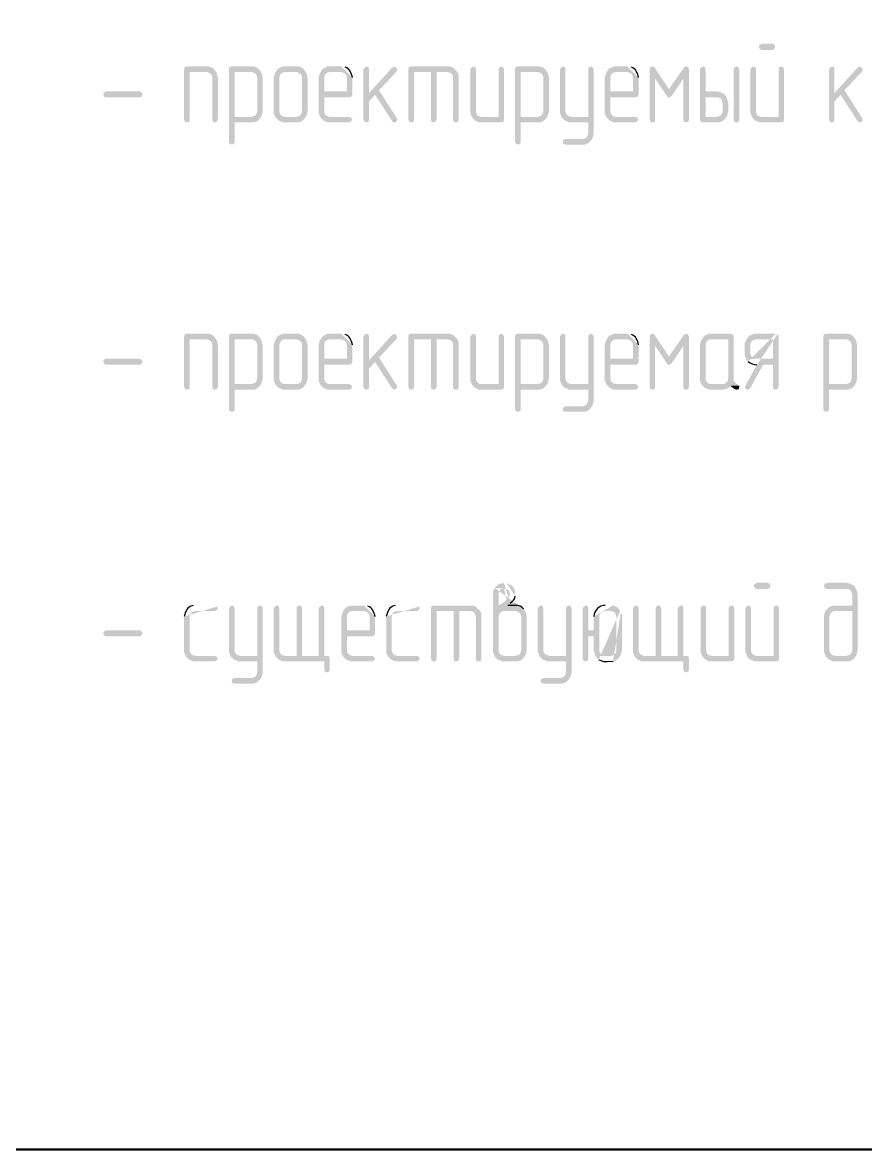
# Model space of a CAD drawing. Header units: millimetres. Extents: x -211 to 10565, y -2293 to 2244.
# Drawn here: x 5109.19 to 5141.41, y 10.02 to 53.11 of the extents above; entities that cross this region are included whole.
import ezdxf

# ---------------------------------------------------------------- set-up
doc = ezdxf.new("R2010")
doc.units = ezdxf.units.MM
doc.layers.add('PDF _Геометрия', color=7, linetype='Continuous')
doc.layers.add('PDF _Сплошная заливка', color=7, linetype='Continuous')

msp = doc.modelspace()

# ---------------------------------------------------------------- hatches: boundary and pattern name
at = {"layer": 'PDF _Сплошная заливка', "transparency": 33554559}
for points in [[(5137.858, 52.3), (5137.434, 52.3), (5137.434, 52.279), (5137.371, 52.258), (5137.329, 52.173), (5137.371, 52.11), (5137.434, 52.067), (5137.879, 52.067), (5137.942, 52.11), (5137.963, 52.173), (5137.942, 52.258)], [(5116.232, 51.433), (5115.449, 51.433), (5115.385, 51.411), (5115.364, 51.327), (5115.364, 49.401), (5115.406, 49.317), (5115.47, 49.295), (5115.555, 49.317), (5115.576, 49.401), (5115.576, 51.221), (5116.232, 51.221), (5116.57, 51.242), (5116.528, 51.306), (5116.464, 51.369), (5116.38, 51.411), (5116.316, 51.433)], [(5117.946, 51.433), (5117.163, 51.433), (5117.099, 51.411), (5117.078, 51.327), (5117.078, 48.534), (5117.12, 48.47), (5117.184, 48.449), (5117.268, 48.47), (5117.29, 48.555), (5117.29, 49.295), (5118.03, 49.295), (5118.094, 49.317), (5118.178, 49.359), (5118.242, 49.422), (5118.284, 49.486), (5117.29, 49.507), (5117.29, 51.221), (5117.946, 51.221), (5118.284, 51.242), (5118.242, 51.306), (5118.178, 51.369), (5118.094, 51.411), (5118.03, 51.433)], [(5119.66, 51.433), (5119.131, 51.433), (5119.046, 51.39), (5118.982, 51.369), (5118.919, 51.306), (5118.877, 51.242), (5119.66, 51.221), (5119.723, 51.2), (5119.808, 51.157), (5119.85, 51.094), (5119.871, 51.009), (5119.871, 49.719), (5119.85, 49.634), (5119.808, 49.57), (5119.744, 49.528), (5119.66, 49.507), (5119.215, 49.507), (5118.856, 49.486), (5118.982, 49.359), (5119.046, 49.338), (5119.131, 49.295), (5119.723, 49.295), (5119.808, 49.317), (5119.892, 49.359), (5119.956, 49.422), (5120.041, 49.549), (5120.083, 49.719), (5120.083, 51.009), (5120.062, 51.094), (5120.041, 51.179), (5119.956, 51.306), (5119.892, 51.369), (5119.808, 51.411), (5119.744, 51.433)], [(5122.326, 51.433), (5122.262, 51.39), (5122.22, 51.327), (5122.22, 49.401), (5122.262, 49.317), (5122.326, 49.295), (5122.41, 49.317), (5122.432, 49.401), (5122.432, 50.099), (5122.664, 50.353), (5122.432, 50.417), (5122.432, 51.327), (5122.41, 51.411)], [(5123.405, 51.433), (5123.32, 51.39), (5122.432, 50.417), (5122.664, 50.353), (5123.32, 49.338), (5123.342, 49.317), (5123.405, 49.295), (5123.469, 49.317), (5123.511, 49.401), (5123.49, 49.465), (5122.813, 50.523), (5123.49, 51.242), (5123.511, 51.327), (5123.469, 51.39)], [(5125.436, 51.433), (5124.019, 51.433), (5123.955, 51.411), (5123.934, 51.327), (5123.934, 49.401), (5123.976, 49.317), (5124.04, 49.295), (5124.124, 49.317), (5124.146, 49.401), (5124.146, 51.221), (5125.436, 51.221), (5125.796, 51.242), (5125.669, 51.369), (5125.606, 51.411), (5125.521, 51.433)], [(5126.41, 51.433), (5126.346, 51.39), (5126.304, 51.327), (5126.304, 49.634), (5126.346, 49.549), (5126.367, 49.486), (5126.727, 49.507), (5126.643, 49.528), (5126.579, 49.57), (5126.537, 49.634), (5126.516, 49.719), (5126.516, 51.327), (5126.494, 51.411)], [(5127.489, 51.433), (5127.404, 51.39), (5127.383, 51.327), (5127.383, 49.507), (5126.727, 49.507), (5126.367, 49.486), (5126.494, 49.359), (5126.558, 49.338), (5126.643, 49.295), (5127.51, 49.295), (5127.574, 49.338), (5127.595, 49.401), (5127.595, 51.327), (5127.552, 51.411)], [(5128.886, 51.433), (5128.103, 51.433), (5128.039, 51.411), (5128.018, 51.327), (5128.018, 48.534), (5128.06, 48.47), (5128.124, 48.449), (5128.208, 48.47), (5128.23, 48.555), (5128.23, 49.295), (5128.97, 49.295), (5129.034, 49.317), (5129.118, 49.359), (5129.182, 49.422), (5129.224, 49.486), (5128.23, 49.507), (5128.23, 51.221), (5128.886, 51.221), (5129.224, 51.242), (5129.182, 51.306), (5129.118, 51.369), (5129.034, 51.411), (5128.97, 51.433)], [(5129.838, 51.433), (5129.774, 51.39), (5129.732, 51.327), (5129.732, 49.634), (5129.774, 49.57), (5129.795, 49.486), (5130.155, 49.507), (5130.092, 49.528), (5130.007, 49.57), (5129.965, 49.634), (5129.944, 49.719), (5129.944, 51.327), (5129.922, 51.411)], [(5130.917, 51.433), (5130.832, 51.39), (5130.811, 51.327), (5130.811, 49.507), (5130.155, 49.507), (5129.795, 49.486), (5129.922, 49.359), (5130.007, 49.338), (5130.071, 49.295), (5130.811, 49.295), (5130.811, 48.872), (5130.79, 48.788), (5130.748, 48.724), (5130.684, 48.682), (5130.6, 48.661), (5129.944, 48.661), (5129.859, 48.618), (5129.838, 48.555), (5129.859, 48.47), (5129.944, 48.449), (5130.684, 48.449), (5130.748, 48.47), (5130.832, 48.512), (5130.896, 48.576), (5130.98, 48.703), (5131.023, 48.872), (5131.023, 51.327), (5130.98, 51.411)], [(5133.266, 51.433), (5133.202, 51.411), (5133.16, 51.327), (5133.372, 50.967), (5133.816, 50.311), (5133.901, 50.565), (5133.35, 51.39), (5133.308, 51.433)], [(5133.16, 51.327), (5133.16, 49.401), (5133.202, 49.317), (5133.266, 49.295), (5133.35, 49.317), (5133.372, 49.401), (5133.372, 50.967)], [(5134.557, 51.433), (5134.535, 51.433), (5134.472, 51.39), (5133.901, 50.565), (5133.816, 50.311), (5133.837, 50.269), (5133.901, 50.248), (5133.943, 50.248), (5134.006, 50.311), (5134.451, 50.967), (5134.662, 51.327), (5134.62, 51.411)], [(5134.662, 51.327), (5134.451, 50.967), (5134.451, 49.401), (5134.472, 49.317), (5134.557, 49.295), (5134.62, 49.317), (5134.641, 49.317), (5134.662, 49.401)], [(5135.191, 51.433), (5135.128, 51.39), (5135.086, 51.327), (5135.086, 49.38), (5135.128, 49.317), (5135.191, 49.295), (5135.805, 49.295), (5135.89, 49.317), (5135.974, 49.359), (5136.038, 49.422), (5136.08, 49.486), (5135.297, 49.507), (5135.297, 50.248), (5135.72, 50.248), (5136.08, 50.29), (5136.038, 50.353), (5135.974, 50.396), (5135.89, 50.438), (5135.826, 50.459), (5135.72, 50.48), (5135.297, 50.48), (5135.297, 51.327), (5135.276, 51.411)], [(5136.482, 51.433), (5136.398, 51.39), (5136.376, 51.327), (5136.376, 49.401), (5136.398, 49.317), (5136.482, 49.295), (5136.546, 49.317), (5136.567, 49.317), (5136.588, 49.401), (5136.588, 51.327), (5136.546, 51.411)], [(5137.117, 51.433), (5137.053, 51.39), (5137.011, 51.327), (5137.011, 49.634), (5137.053, 49.57), (5137.075, 49.486), (5137.434, 49.507), (5137.35, 49.528), (5137.286, 49.57), (5137.244, 49.634), (5137.223, 49.719), (5137.223, 51.327), (5137.202, 51.411)], [(5138.196, 51.433), (5138.112, 51.39), (5138.09, 51.327), (5138.09, 49.507), (5137.434, 49.507), (5137.075, 49.486), (5137.138, 49.422), (5137.202, 49.359), (5137.286, 49.338), (5137.35, 49.295), (5138.217, 49.295), (5138.281, 49.338), (5138.302, 49.401), (5138.302, 51.327), (5138.26, 51.411)], [(5140.122, 51.433), (5140.058, 51.39), (5140.016, 51.327), (5140.016, 49.401), (5140.058, 49.317), (5140.122, 49.295), (5140.206, 49.317), (5140.228, 49.401), (5140.228, 50.099), (5140.46, 50.353), (5140.228, 50.417), (5140.228, 51.327), (5140.206, 51.411)], [(5141.201, 51.433), (5141.116, 51.39), (5140.228, 50.417), (5140.46, 50.353), (5141.116, 49.338), (5141.137, 49.317), (5141.201, 49.295), (5141.264, 49.317), (5141.307, 49.401), (5141.286, 49.465), (5140.608, 50.523), (5141.286, 51.242), (5141.307, 51.327), (5141.264, 51.39)], [(5116.57, 51.242), (5116.232, 51.221), (5116.295, 51.2), (5116.38, 51.157), (5116.422, 51.094), (5116.443, 51.009), (5116.443, 49.401), (5116.464, 49.317), (5116.549, 49.295), (5116.613, 49.317), (5116.655, 49.401), (5116.655, 51.009), (5116.613, 51.179)], [(5118.284, 51.242), (5117.946, 51.221), (5118.009, 51.2), (5118.094, 51.157), (5118.136, 51.094), (5118.157, 51.009), (5118.157, 49.719), (5118.136, 49.634), (5118.094, 49.57), (5118.009, 49.528), (5117.946, 49.507), (5117.29, 49.507), (5118.284, 49.486), (5118.327, 49.549), (5118.369, 49.719), (5118.369, 51.009), (5118.327, 51.179)], [(5118.877, 51.242), (5118.834, 51.157), (5118.813, 51.094), (5118.792, 51.009), (5118.792, 49.634), (5118.834, 49.549), (5118.856, 49.486), (5119.215, 49.507), (5119.131, 49.528), (5119.067, 49.57), (5119.025, 49.634), (5119.004, 49.719), (5119.004, 51.009), (5119.025, 51.094), (5119.067, 51.157), (5119.131, 51.2), (5119.215, 51.221), (5119.66, 51.221)], [(5120.591, 51.242), (5120.548, 51.157), (5120.527, 51.094), (5120.506, 51.009), (5120.506, 49.634), (5120.548, 49.549), (5120.57, 49.486), (5120.633, 49.422), (5120.696, 49.359), (5120.76, 49.338), (5120.845, 49.295), (5121.691, 49.295), (5121.755, 49.338), (5121.797, 49.401), (5121.755, 49.465), (5121.691, 49.507), (5120.929, 49.507), (5120.845, 49.528), (5120.781, 49.57), (5120.739, 49.634), (5120.718, 49.719), (5120.718, 50.248), (5121.691, 50.248), (5121.712, 50.269), (5121.776, 50.29), (5121.797, 50.375), (5120.718, 50.48), (5120.718, 51.009), (5120.739, 51.094), (5120.781, 51.157), (5120.845, 51.2), (5120.929, 51.221), (5121.374, 51.221)], [(5125.013, 51.221), (5124.802, 51.221), (5124.802, 49.401), (5124.823, 49.317), (5124.907, 49.295), (5124.971, 49.317), (5125.013, 49.401)], [(5125.796, 51.242), (5125.436, 51.221), (5125.521, 51.2), (5125.585, 51.157), (5125.627, 51.094), (5125.648, 51.009), (5125.648, 49.401), (5125.669, 49.317), (5125.754, 49.295), (5125.838, 49.317), (5125.86, 49.401), (5125.86, 51.094), (5125.838, 51.179)], [(5129.224, 51.242), (5128.886, 51.221), (5128.949, 51.2), (5129.034, 51.157), (5129.076, 51.094), (5129.097, 51.009), (5129.097, 49.719), (5129.076, 49.634), (5129.034, 49.57), (5128.949, 49.528), (5128.886, 49.507), (5128.23, 49.507), (5129.224, 49.486), (5129.266, 49.549), (5129.309, 49.719), (5129.309, 51.009), (5129.266, 51.179)], [(5131.531, 51.242), (5131.488, 51.157), (5131.467, 51.094), (5131.446, 51.009), (5131.446, 49.634), (5131.488, 49.549), (5131.509, 49.486), (5131.636, 49.359), (5131.7, 49.338), (5131.785, 49.295), (5132.631, 49.295), (5132.694, 49.338), (5132.737, 49.401), (5132.694, 49.465), (5132.631, 49.507), (5131.869, 49.507), (5131.785, 49.528), (5131.721, 49.57), (5131.679, 49.634), (5131.658, 49.719), (5131.658, 50.248), (5132.631, 50.248), (5132.652, 50.269), (5132.716, 50.29), (5132.737, 50.375), (5131.658, 50.48), (5131.658, 51.009), (5131.679, 51.094), (5131.721, 51.157), (5131.785, 51.2), (5131.869, 51.221), (5132.314, 51.221)], [(5113.671, 50.248), (5112.38, 50.248), (5112.296, 50.29), (5112.275, 50.375), (5112.296, 50.438), (5112.38, 50.48), (5113.671, 50.48), (5113.735, 50.438), (5113.777, 50.375), (5113.735, 50.29)], [(5136.08, 50.29), (5135.72, 50.248), (5135.805, 50.248), (5135.89, 50.205), (5135.932, 50.121), (5135.953, 50.036), (5135.953, 49.719), (5135.932, 49.634), (5135.89, 49.57), (5135.805, 49.528), (5135.72, 49.507), (5135.297, 49.507), (5136.08, 49.486), (5136.122, 49.549), (5136.165, 49.719), (5136.165, 50.036), (5136.122, 50.205)], [(5116.232, 41.212), (5115.449, 41.212), (5115.385, 41.191), (5115.364, 41.106), (5115.364, 39.181), (5115.406, 39.096), (5115.47, 39.075), (5115.555, 39.096), (5115.576, 39.181), (5115.576, 41), (5116.232, 41), (5116.57, 41.022), (5116.528, 41.085), (5116.464, 41.149), (5116.38, 41.191), (5116.316, 41.212)], [(5116.57, 41.022), (5116.232, 41), (5116.295, 40.979), (5116.38, 40.937), (5116.422, 40.874), (5116.443, 40.789), (5116.443, 39.181), (5116.464, 39.096), (5116.549, 39.075), (5116.613, 39.096), (5116.655, 39.181), (5116.655, 40.789), (5116.613, 40.958)], [(5117.946, 41.212), (5117.163, 41.212), (5117.099, 41.191), (5117.078, 41.106), (5117.078, 38.313), (5117.12, 38.25), (5117.184, 38.228), (5117.268, 38.25), (5117.29, 38.334), (5117.29, 39.075), (5118.03, 39.075), (5118.094, 39.096), (5118.178, 39.138), (5118.242, 39.202), (5118.284, 39.265), (5117.29, 39.286), (5117.29, 41), (5117.946, 41), (5118.284, 41.022), (5118.242, 41.085), (5118.178, 41.149), (5118.094, 41.191), (5118.03, 41.212)], [(5118.284, 41.022), (5117.946, 41), (5118.009, 40.979), (5118.094, 40.937), (5118.136, 40.874), (5118.157, 40.789), (5118.157, 39.498), (5118.136, 39.413), (5118.094, 39.35), (5118.009, 39.308), (5117.946, 39.286), (5117.29, 39.286), (5118.284, 39.265), (5118.327, 39.329), (5118.369, 39.498), (5118.369, 40.789), (5118.327, 40.958)], [(5118.877, 41.022), (5118.834, 40.937), (5118.813, 40.874), (5118.792, 40.789), (5118.792, 39.413), (5118.834, 39.329), (5118.856, 39.265), (5119.215, 39.286), (5119.131, 39.308), (5119.067, 39.35), (5119.025, 39.413), (5119.004, 39.498), (5119.004, 40.789), (5119.025, 40.874), (5119.067, 40.937), (5119.131, 40.979), (5119.215, 41), (5119.66, 41)], [(5119.66, 41.212), (5119.131, 41.212), (5119.046, 41.17), (5118.982, 41.149), (5118.919, 41.085), (5118.877, 41.022), (5119.66, 41), (5119.723, 40.979), (5119.808, 40.937), (5119.85, 40.874), (5119.871, 40.789), (5119.871, 39.498), (5119.85, 39.413), (5119.808, 39.35), (5119.744, 39.308), (5119.66, 39.286), (5119.215, 39.286), (5118.856, 39.265), (5118.982, 39.138), (5119.046, 39.117), (5119.131, 39.075), (5119.723, 39.075), (5119.808, 39.096), (5119.892, 39.138), (5119.956, 39.202), (5120.041, 39.329), (5120.062, 39.413), (5120.083, 39.498), (5120.083, 40.789), (5120.041, 40.958), (5119.956, 41.085), (5119.892, 41.149), (5119.808, 41.191), (5119.744, 41.212)], [(5120.591, 41.022), (5120.548, 40.937), (5120.527, 40.874), (5120.506, 40.789), (5120.506, 39.413), (5120.548, 39.329), (5120.57, 39.265), (5120.633, 39.202), (5120.696, 39.138), (5120.76, 39.117), (5120.845, 39.075), (5121.691, 39.075), (5121.755, 39.117), (5121.797, 39.181), (5121.755, 39.244), (5121.691, 39.286), (5120.929, 39.286), (5120.845, 39.308), (5120.781, 39.35), (5120.739, 39.413), (5120.718, 39.498), (5120.718, 40.027), (5121.691, 40.027), (5121.712, 40.048), (5121.776, 40.069), (5121.797, 40.154), (5120.718, 40.26), (5120.718, 40.789), (5120.739, 40.874), (5120.781, 40.937), (5120.845, 40.979), (5120.929, 41), (5121.374, 41)], [(5122.326, 41.212), (5122.262, 41.17), (5122.22, 41.106), (5122.22, 39.181), (5122.262, 39.096), (5122.326, 39.075), (5122.41, 39.096), (5122.432, 39.181), (5122.432, 39.879), (5122.664, 40.133), (5122.432, 40.196), (5122.432, 41.106), (5122.41, 41.191)], [(5123.405, 41.212), (5123.32, 41.17), (5122.432, 40.196), (5122.664, 40.133), (5123.32, 39.117), (5123.342, 39.096), (5123.405, 39.075), (5123.469, 39.096), (5123.511, 39.181), (5123.49, 39.244), (5122.813, 40.302), (5123.49, 41.022), (5123.511, 41.106), (5123.469, 41.17)], [(5125.436, 41.212), (5124.019, 41.212), (5123.955, 41.191), (5123.934, 41.106), (5123.934, 39.181), (5123.976, 39.096), (5124.04, 39.075), (5124.124, 39.096), (5124.146, 39.181), (5124.146, 41), (5125.436, 41), (5125.796, 41.022), (5125.669, 41.149), (5125.606, 41.191), (5125.521, 41.212)], [(5125.013, 41), (5124.802, 41), (5124.802, 39.181), (5124.823, 39.096), (5124.907, 39.075), (5124.971, 39.096), (5125.013, 39.181)], [(5125.796, 41.022), (5125.436, 41), (5125.521, 40.979), (5125.585, 40.937), (5125.627, 40.874), (5125.648, 40.789), (5125.648, 39.181), (5125.669, 39.096), (5125.754, 39.075), (5125.838, 39.096), (5125.86, 39.181), (5125.86, 40.874), (5125.838, 40.958)], [(5126.41, 41.212), (5126.346, 41.17), (5126.304, 41.106), (5126.304, 39.413), (5126.346, 39.329), (5126.367, 39.265), (5126.727, 39.286), (5126.643, 39.308), (5126.579, 39.35), (5126.537, 39.413), (5126.516, 39.498), (5126.516, 41.106), (5126.494, 41.191)], [(5127.489, 41.212), (5127.404, 41.17), (5127.383, 41.106), (5127.383, 39.286), (5126.727, 39.286), (5126.367, 39.265), (5126.494, 39.138), (5126.558, 39.117), (5126.643, 39.075), (5127.51, 39.075), (5127.574, 39.117), (5127.595, 39.181), (5127.595, 41.106), (5127.552, 41.191)], [(5128.886, 41.212), (5128.103, 41.212), (5128.039, 41.191), (5128.018, 41.106), (5128.018, 38.313), (5128.06, 38.25), (5128.124, 38.228), (5128.208, 38.25), (5128.23, 38.334), (5128.23, 39.075), (5128.97, 39.075), (5129.034, 39.096), (5129.118, 39.138), (5129.182, 39.202), (5129.224, 39.265), (5128.23, 39.286), (5128.23, 41), (5128.886, 41), (5129.224, 41.022), (5129.182, 41.085), (5129.118, 41.149), (5129.034, 41.191), (5128.97, 41.212)], [(5129.224, 41.022), (5128.886, 41), (5128.949, 40.979), (5129.034, 40.937), (5129.076, 40.874), (5129.097, 40.789), (5129.097, 39.498), (5129.076, 39.413), (5129.034, 39.35), (5128.949, 39.308), (5128.886, 39.286), (5128.23, 39.286), (5129.224, 39.265), (5129.266, 39.329), (5129.309, 39.498), (5129.309, 40.789), (5129.266, 40.958)], [(5129.838, 41.212), (5129.774, 41.17), (5129.732, 41.106), (5129.732, 39.413), (5129.774, 39.35), (5129.795, 39.265), (5130.155, 39.286), (5130.092, 39.308), (5130.007, 39.35), (5129.965, 39.413), (5129.944, 39.498), (5129.944, 41.106), (5129.922, 41.191)], [(5130.917, 41.212), (5130.832, 41.17), (5130.811, 41.106), (5130.811, 39.286), (5130.155, 39.286), (5129.795, 39.265), (5129.922, 39.138), (5130.007, 39.117), (5130.071, 39.075), (5130.811, 39.075), (5130.811, 38.652), (5130.79, 38.567), (5130.748, 38.504), (5130.684, 38.461), (5130.6, 38.44), (5129.944, 38.44), (5129.859, 38.398), (5129.838, 38.334), (5129.859, 38.25), (5129.944, 38.228), (5130.684, 38.228), (5130.748, 38.25), (5130.832, 38.292), (5130.896, 38.355), (5130.98, 38.482), (5131.023, 38.652), (5131.023, 41.106), (5130.98, 41.191)], [(5131.531, 41.022), (5131.488, 40.937), (5131.467, 40.874), (5131.446, 40.789), (5131.446, 39.413), (5131.488, 39.329), (5131.509, 39.265), (5131.636, 39.138), (5131.7, 39.117), (5131.785, 39.075), (5132.631, 39.075), (5132.694, 39.117), (5132.737, 39.181), (5132.694, 39.244), (5132.631, 39.286), (5131.869, 39.286), (5131.785, 39.308), (5131.721, 39.35), (5131.679, 39.413), (5131.658, 39.498), (5131.658, 40.027), (5132.631, 40.027), (5132.652, 40.048), (5132.716, 40.069), (5132.737, 40.154), (5131.658, 40.26), (5131.658, 40.789), (5131.679, 40.874), (5131.721, 40.937), (5131.785, 40.979), (5131.869, 41), (5132.314, 41)], [(5133.266, 41.212), (5133.202, 41.191), (5133.16, 41.106), (5133.372, 40.747), (5133.816, 40.091), (5133.901, 40.345), (5133.35, 41.17), (5133.308, 41.212)], [(5133.16, 41.106), (5133.16, 39.181), (5133.202, 39.096), (5133.266, 39.075), (5133.35, 39.096), (5133.372, 39.181), (5133.372, 40.747)], [(5134.557, 41.212), (5134.535, 41.212), (5134.472, 41.17), (5133.901, 40.345), (5133.816, 40.091), (5133.837, 40.048), (5133.901, 40.027), (5133.943, 40.027), (5134.006, 40.091), (5134.451, 40.747), (5134.662, 41.106), (5134.62, 41.191)], [(5134.662, 41.106), (5134.451, 40.747), (5134.451, 39.181), (5134.472, 39.096), (5134.557, 39.075), (5134.62, 39.096), (5134.641, 39.096), (5134.662, 39.181)], [(5135.17, 41.022), (5135.128, 40.937), (5135.107, 40.874), (5135.086, 40.789), (5135.086, 39.413), (5135.128, 39.329), (5135.149, 39.265), (5135.276, 39.138), (5135.34, 39.117), (5135.424, 39.075), (5135.974, 39.075), (5136.059, 39.096), (5136.122, 39.117), (5136.207, 39.16), (5136.271, 39.223), (5136.588, 39.223), (5136.524, 39.286), (5135.509, 39.286), (5135.424, 39.308), (5135.361, 39.35), (5135.318, 39.413), (5135.297, 39.498), (5135.297, 40.789), (5135.318, 40.874), (5135.361, 40.937), (5135.424, 40.979), (5135.509, 41), (5136.165, 41)], [(5136.271, 41.212), (5135.424, 41.212), (5135.34, 41.17), (5135.276, 41.149), (5135.213, 41.085), (5135.17, 41.022), (5136.165, 41), (5136.165, 39.498), (5136.144, 39.413), (5136.101, 39.35), (5136.038, 39.308), (5135.953, 39.286), (5135.509, 39.286), (5136.524, 39.286), (5136.461, 39.308), (5136.419, 39.371), (5136.376, 39.413), (5136.376, 41.127), (5136.334, 41.191)], [(5136.884, 41.022), (5136.842, 40.937), (5136.8, 40.874), (5136.8, 40.387), (5136.821, 40.302), (5136.863, 40.218), (5137.223, 40.26), (5137.138, 40.26), (5137.075, 40.323), (5137.032, 40.387), (5137.011, 40.471), (5137.011, 40.789), (5137.032, 40.874), (5137.075, 40.937), (5137.138, 40.979), (5137.223, 41), (5137.879, 41)], [(5140.672, 41.212), (5139.889, 41.212), (5139.826, 41.191), (5139.804, 41.106), (5139.804, 38.313), (5139.847, 38.25), (5139.91, 38.228), (5139.995, 38.25), (5140.016, 38.334), (5140.016, 39.075), (5140.757, 39.075), (5140.82, 39.096), (5140.905, 39.138), (5140.968, 39.202), (5141.01, 39.265), (5140.016, 39.286), (5140.016, 41), (5140.672, 41), (5141.01, 41.022), (5140.968, 41.085), (5140.905, 41.149), (5140.82, 41.191), (5140.757, 41.212)], [(5141.01, 41.022), (5140.672, 41), (5140.735, 40.979), (5140.82, 40.937), (5140.862, 40.874), (5140.884, 40.789), (5140.884, 39.498), (5140.862, 39.413), (5140.82, 39.35), (5140.735, 39.308), (5140.672, 39.286), (5140.016, 39.286), (5141.01, 39.265), (5141.053, 39.329), (5141.095, 39.498), (5141.095, 40.789), (5141.053, 40.958)], [(5113.671, 40.027), (5112.38, 40.027), (5112.296, 40.069), (5112.275, 40.154), (5112.296, 40.218), (5112.38, 40.26), (5113.671, 40.26), (5113.735, 40.218), (5113.777, 40.154), (5113.735, 40.069)], [(5137.265, 40.027), (5136.821, 39.223), (5136.8, 39.181), (5136.842, 39.096), (5136.905, 39.075), (5136.969, 39.096), (5137.011, 39.138), (5137.498, 40.027), (5137.879, 40.027)], [(5136.588, 39.223), (5136.271, 39.223), (5136.292, 39.181), (5136.355, 39.138), (5136.376, 39.117), (5136.461, 39.075), (5136.482, 39.075), (5136.567, 39.096), (5136.588, 39.181)], [(5137.667, 31.69), (5137.244, 31.69), (5137.244, 31.669), (5137.18, 31.648), (5137.138, 31.563), (5137.18, 31.499), (5137.244, 31.457), (5137.688, 31.457), (5137.752, 31.499), (5137.773, 31.563), (5137.752, 31.648)], [(5140.672, 31.69), (5139.931, 31.69), (5139.931, 31.669), (5139.847, 31.648), (5139.826, 31.563), (5139.847, 31.499), (5139.931, 31.457), (5140.757, 31.457), (5140.841, 31.394), (5140.884, 31.33), (5140.905, 31.246), (5140.905, 30.822), (5140.164, 30.822), (5140.101, 30.801), (5140.016, 30.759), (5139.889, 30.632), (5140.905, 30.611), (5140.905, 29.108), (5140.884, 29.024), (5140.841, 28.96), (5140.757, 28.918), (5140.672, 28.897), (5140.249, 28.897), (5139.889, 28.876), (5140.016, 28.749), (5140.101, 28.727), (5140.164, 28.685), (5140.778, 28.685), (5140.841, 28.706), (5140.926, 28.749), (5140.989, 28.812), (5141.074, 28.939), (5141.116, 29.108), (5141.116, 31.246), (5141.074, 31.415), (5141.032, 31.478), (5140.989, 31.563), (5140.926, 31.605), (5140.841, 31.648), (5140.778, 31.669)], [(5117.184, 30.822), (5117.12, 30.78), (5117.078, 30.717), (5117.078, 29.024), (5117.12, 28.96), (5117.142, 28.876), (5117.501, 28.897), (5117.438, 28.918), (5117.353, 28.96), (5117.311, 29.024), (5117.29, 29.108), (5117.29, 30.717), (5117.268, 30.801)], [(5118.263, 30.822), (5118.178, 30.78), (5118.157, 30.717), (5118.157, 28.897), (5117.501, 28.897), (5117.142, 28.876), (5117.268, 28.749), (5117.353, 28.727), (5117.417, 28.685), (5118.157, 28.685), (5118.157, 28.262), (5118.136, 28.177), (5118.094, 28.114), (5118.03, 28.071), (5117.946, 28.05), (5117.29, 28.05), (5117.205, 28.008), (5117.184, 27.945), (5117.205, 27.86), (5117.29, 27.839), (5118.03, 27.839), (5118.094, 27.86), (5118.178, 27.902), (5118.242, 27.966), (5118.327, 28.093), (5118.369, 28.262), (5118.369, 30.717), (5118.327, 30.801)], [(5118.898, 30.822), (5118.834, 30.78), (5118.792, 30.717), (5118.792, 29.024), (5118.834, 28.939), (5118.856, 28.876), (5118.982, 28.749), (5119.046, 28.727), (5119.131, 28.685), (5120.718, 28.685), (5120.718, 28.368), (5120.76, 28.283), (5120.823, 28.262), (5120.908, 28.304), (5120.929, 28.368), (5120.929, 28.812), (5120.908, 28.876), (5120.823, 28.897), (5119.215, 28.897), (5119.131, 28.918), (5119.067, 28.96), (5119.025, 29.024), (5119.004, 29.108), (5119.004, 30.717), (5118.982, 30.801)], [(5119.765, 30.822), (5119.681, 30.78), (5119.66, 30.717), (5119.66, 28.897), (5119.215, 28.897), (5119.871, 28.897), (5119.871, 30.717), (5119.829, 30.801)], [(5120.612, 30.822), (5120.548, 30.78), (5120.506, 30.717), (5120.506, 28.897), (5119.871, 28.897), (5120.718, 28.897), (5120.718, 30.717), (5120.696, 30.801)], [(5121.458, 30.632), (5121.416, 30.547), (5121.395, 30.484), (5121.374, 30.399), (5121.374, 29.024), (5121.416, 28.939), (5121.437, 28.876), (5121.564, 28.749), (5121.628, 28.727), (5121.712, 28.685), (5122.559, 28.685), (5122.622, 28.727), (5122.664, 28.791), (5122.622, 28.854), (5122.559, 28.897), (5121.797, 28.897), (5121.712, 28.918), (5121.649, 28.96), (5121.606, 29.024), (5121.585, 29.108), (5121.585, 29.637), (5122.559, 29.637), (5122.58, 29.659), (5122.643, 29.68), (5122.664, 29.764), (5121.585, 29.87), (5121.585, 30.399), (5121.606, 30.484), (5121.649, 30.547), (5121.712, 30.59), (5121.797, 30.611), (5122.241, 30.611)], [(5126.304, 30.822), (5124.886, 30.822), (5124.823, 30.801), (5124.802, 30.717), (5124.802, 28.791), (5124.844, 28.706), (5124.907, 28.685), (5124.992, 28.706), (5125.013, 28.791), (5125.013, 30.611), (5126.304, 30.611), (5126.664, 30.632), (5126.6, 30.695), (5126.537, 30.759), (5126.473, 30.801), (5126.389, 30.822)], [(5125.881, 30.611), (5125.669, 30.611), (5125.669, 28.791), (5125.69, 28.706), (5125.775, 28.685), (5125.838, 28.706), (5125.881, 28.791)], [(5126.664, 30.632), (5126.304, 30.611), (5126.389, 30.59), (5126.452, 30.547), (5126.494, 30.484), (5126.516, 30.399), (5126.516, 28.791), (5126.537, 28.706), (5126.621, 28.685), (5126.706, 28.706), (5126.727, 28.791), (5126.727, 30.484), (5126.706, 30.568)], [(5128.378, 30.632), (5128.018, 30.611), (5128.103, 30.59), (5128.187, 30.547), (5128.23, 30.484), (5128.251, 30.399), (5128.251, 29.108), (5128.23, 29.024), (5128.187, 28.96), (5128.103, 28.918), (5128.018, 28.897), (5127.595, 28.897), (5127.235, 28.876), (5127.362, 28.749), (5127.447, 28.727), (5127.51, 28.685), (5128.124, 28.685), (5128.187, 28.706), (5128.272, 28.749), (5128.335, 28.812), (5128.42, 28.939), (5128.462, 29.108), (5128.462, 30.399), (5128.42, 30.568)], [(5128.991, 30.822), (5128.928, 30.78), (5128.886, 30.717), (5128.886, 29.024), (5128.928, 28.96), (5128.949, 28.876), (5129.309, 28.897), (5129.245, 28.918), (5129.161, 28.96), (5129.118, 29.024), (5129.097, 29.108), (5129.097, 30.717), (5129.076, 30.801)], [(5130.071, 30.822), (5129.986, 30.78), (5129.965, 30.717), (5129.965, 28.897), (5129.309, 28.897), (5128.949, 28.876), (5129.076, 28.749), (5129.161, 28.727), (5129.224, 28.685), (5129.965, 28.685), (5129.965, 28.262), (5129.944, 28.177), (5129.901, 28.114), (5129.838, 28.071), (5129.753, 28.05), (5129.097, 28.05), (5129.013, 28.008), (5128.991, 27.945), (5129.013, 27.86), (5129.097, 27.839), (5129.838, 27.839), (5129.901, 27.86), (5129.986, 27.902), (5130.049, 27.966), (5130.134, 28.093), (5130.155, 28.177), (5130.176, 28.262), (5130.176, 30.717), (5130.134, 30.801)], [(5130.705, 30.822), (5130.642, 30.78), (5130.6, 30.717), (5130.6, 28.791), (5130.642, 28.706), (5130.705, 28.685), (5130.79, 28.706), (5130.811, 28.791), (5130.811, 29.637), (5131.023, 29.637), (5130.811, 29.87), (5130.811, 30.717), (5130.79, 30.801)], [(5132.631, 30.822), (5132.567, 30.78), (5132.525, 30.717), (5132.525, 29.024), (5132.567, 28.939), (5132.589, 28.876), (5132.716, 28.749), (5132.779, 28.727), (5132.864, 28.685), (5134.451, 28.685), (5134.451, 28.368), (5134.493, 28.283), (5134.557, 28.262), (5134.641, 28.304), (5134.662, 28.368), (5134.662, 28.812), (5134.641, 28.876), (5134.557, 28.897), (5132.948, 28.897), (5132.864, 28.918), (5132.8, 28.96), (5132.758, 29.024), (5132.737, 29.108), (5132.737, 30.717), (5132.716, 30.801)], [(5133.499, 30.822), (5133.414, 30.78), (5133.393, 30.717), (5133.393, 28.897), (5132.948, 28.897), (5133.604, 28.897), (5133.604, 30.717), (5133.562, 30.801)], [(5134.345, 30.822), (5134.281, 30.78), (5134.239, 30.717), (5134.239, 28.897), (5133.604, 28.897), (5134.451, 28.897), (5134.451, 30.717), (5134.43, 30.801)], [(5135.213, 30.822), (5135.149, 30.78), (5135.107, 30.717), (5135.107, 29.024), (5135.149, 28.939), (5135.17, 28.876), (5135.53, 28.897), (5135.445, 28.918), (5135.382, 28.96), (5135.34, 29.024), (5135.318, 29.108), (5135.318, 30.717), (5135.297, 30.801)], [(5136.292, 30.822), (5136.207, 30.78), (5136.186, 30.717), (5136.186, 28.897), (5135.53, 28.897), (5135.17, 28.876), (5135.297, 28.749), (5135.361, 28.727), (5135.445, 28.685), (5136.313, 28.685), (5136.376, 28.727), (5136.398, 28.791), (5136.398, 30.717), (5136.355, 30.801)], [(5136.927, 30.822), (5136.863, 30.78), (5136.821, 30.717), (5136.821, 29.024), (5136.863, 28.96), (5136.884, 28.876), (5137.244, 28.897), (5137.159, 28.918), (5137.096, 28.96), (5137.053, 29.024), (5137.032, 29.108), (5137.032, 30.717), (5137.011, 30.801)], [(5138.006, 30.822), (5137.921, 30.78), (5137.9, 30.717), (5137.9, 28.897), (5137.244, 28.897), (5136.884, 28.876), (5136.948, 28.812), (5137.011, 28.749), (5137.096, 28.727), (5137.159, 28.685), (5138.027, 28.685), (5138.09, 28.727), (5138.112, 28.791), (5138.112, 30.717), (5138.069, 30.801)], [(5139.889, 30.632), (5139.868, 30.568), (5139.826, 30.484), (5139.826, 29.024), (5139.868, 28.96), (5139.889, 28.876), (5140.249, 28.897), (5140.164, 28.918), (5140.101, 28.96), (5140.058, 29.024), (5140.037, 29.108), (5140.037, 30.399), (5140.058, 30.484), (5140.101, 30.547), (5140.164, 30.59), (5140.249, 30.611), (5140.905, 30.611)], [(5113.671, 29.637), (5112.38, 29.637), (5112.296, 29.68), (5112.275, 29.764), (5112.296, 29.828), (5112.38, 29.87), (5113.671, 29.87), (5113.735, 29.828), (5113.777, 29.764), (5113.735, 29.68)]]:
    msp.add_hatch(color=256, dxfattribs=at).paths.add_polyline_path(points)
h = msp.add_hatch(color=256, dxfattribs=at)
h.paths.add_polyline_path([(5121.374, 51.433), (5120.845, 51.433), (5120.76, 51.39), (5120.696, 51.369), (5120.633, 51.306), (5120.591, 51.242), (5121.374, 51.221), (5121.437, 51.2), (5121.522, 51.157), (5121.564, 51.094), (5121.585, 51.009), (5121.585, 50.48), (5120.718, 50.48), (5121.797, 50.375), (5121.797, 51.009)], flags=0)
h.paths.add_polyline_path([(5121.522, 51.411), (5121.458, 51.433)], flags=0)
h = msp.add_hatch(color=256, dxfattribs=at)
h.paths.add_polyline_path([(5132.314, 51.433), (5131.785, 51.433), (5131.7, 51.39), (5131.636, 51.369), (5131.573, 51.306), (5131.531, 51.242), (5132.314, 51.221), (5132.377, 51.2), (5132.462, 51.157), (5132.504, 51.094), (5132.525, 51.009), (5132.525, 50.48), (5131.658, 50.48), (5132.737, 50.375), (5132.737, 51.009)], flags=0)
h.paths.add_polyline_path([(5132.462, 51.411), (5132.398, 51.433)], flags=0)
h = msp.add_hatch(color=256, dxfattribs=at)
h.paths.add_polyline_path([(5121.374, 41.212), (5120.845, 41.212), (5120.76, 41.17), (5120.696, 41.149), (5120.633, 41.085), (5120.591, 41.022), (5121.374, 41), (5121.437, 40.979), (5121.522, 40.937), (5121.564, 40.874), (5121.585, 40.789), (5121.585, 40.26), (5120.718, 40.26), (5121.797, 40.154), (5121.797, 40.789)], flags=0)
h.paths.add_polyline_path([(5121.522, 41.191), (5121.458, 41.212)], flags=0)
h = msp.add_hatch(color=256, dxfattribs=at)
h.paths.add_polyline_path([(5132.314, 41.212), (5131.785, 41.212), (5131.7, 41.17), (5131.636, 41.149), (5131.573, 41.085), (5131.531, 41.022), (5132.314, 41), (5132.377, 40.979), (5132.462, 40.937), (5132.504, 40.874), (5132.525, 40.789), (5132.525, 40.26), (5131.658, 40.26), (5132.737, 40.154), (5132.737, 40.789)], flags=0)
h.paths.add_polyline_path([(5132.462, 41.191), (5132.398, 41.212)], flags=0)
h = msp.add_hatch(color=256, dxfattribs=at)
h.paths.add_polyline_path([(5137.985, 41.212), (5137.138, 41.212), (5137.053, 41.17), (5136.99, 41.149), (5136.927, 41.085), (5136.884, 41.022), (5137.879, 41), (5137.879, 40.26), (5137.223, 40.26), (5136.863, 40.218), (5136.927, 40.154)], flags=0)
h.paths.add_polyline_path([(5137.265, 40.027), (5137.879, 40.027), (5137.879, 39.181), (5137.9, 39.096), (5137.985, 39.075), (5138.048, 39.096), (5138.09, 39.181), (5138.09, 41.127), (5138.048, 41.191)], flags=0)
h = msp.add_hatch(color=256, dxfattribs=at)
h.paths.add_polyline_path([(5127.235, 31.499), (5127.214, 31.436), (5127.172, 31.351), (5127.172, 29.024), (5127.214, 28.96), (5127.235, 28.876), (5127.595, 28.897), (5127.51, 28.918), (5127.447, 28.96), (5127.404, 29.024), (5127.383, 29.108), (5127.383, 30.399), (5127.404, 30.484), (5127.447, 30.547), (5127.51, 30.59), (5127.595, 30.611), (5128.018, 30.611), (5128.378, 30.632), (5128.335, 30.695)], flags=0)
h.paths.add_polyline_path([(5127.743, 30.822), (5127.383, 30.822), (5127.383, 31.267), (5127.404, 31.351), (5127.447, 31.415), (5127.51, 31.457), (5127.595, 31.457)], flags=0)
h = msp.add_hatch(color=256, dxfattribs=at)
h.paths.add_polyline_path([(5127.595, 31.69), (5127.531, 31.669), (5127.447, 31.648), (5127.383, 31.626), (5127.299, 31.563), (5127.235, 31.499), (5127.595, 31.457), (5127.679, 31.457), (5127.743, 31.415), (5127.764, 31.415), (5127.806, 31.33), (5127.806, 31.182), (5127.764, 31.119), (5127.616, 30.97), (5127.552, 30.928), (5127.383, 30.822), (5127.743, 30.822), (5127.828, 30.907)], flags=0)
h.paths.add_polyline_path([(5128.018, 31.182), (5128.018, 31.372), (5127.997, 31.436), (5127.955, 31.521), (5127.891, 31.584), (5127.764, 31.648), (5127.701, 31.669)], flags=0)
h = msp.add_hatch(color=256, dxfattribs=at)
h.paths.add_polyline_path([(5116.549, 30.822), (5115.703, 30.822)], flags=0)
h.paths.add_polyline_path([(5115.364, 30.399), (5115.364, 29.024), (5115.406, 28.939), (5115.428, 28.876), (5115.491, 28.812), (5115.555, 28.749), (5115.618, 28.727), (5115.703, 28.685), (5116.549, 28.685), (5116.613, 28.727), (5116.655, 28.791), (5116.613, 28.854), (5116.549, 28.897), (5115.787, 28.897), (5115.703, 28.918), (5115.639, 28.96), (5115.597, 29.024), (5115.576, 29.108), (5115.576, 30.399), (5115.597, 30.484), (5115.639, 30.547), (5115.703, 30.59), (5115.787, 30.611), (5116.549, 30.611), (5116.613, 30.653), (5116.655, 30.717), (5116.613, 30.78)], flags=0)
h = msp.add_hatch(color=256, dxfattribs=at)
h.paths.add_polyline_path([(5122.241, 30.822), (5121.712, 30.822), (5121.628, 30.78), (5121.564, 30.759), (5121.501, 30.695), (5121.458, 30.632), (5122.241, 30.611), (5122.305, 30.59), (5122.389, 30.547), (5122.432, 30.484), (5122.453, 30.399), (5122.453, 29.87), (5121.585, 29.87), (5122.664, 29.764), (5122.664, 30.399)], flags=0)
h.paths.add_polyline_path([(5122.389, 30.801), (5122.326, 30.822)], flags=0)
h = msp.add_hatch(color=256, dxfattribs=at)
h.paths.add_polyline_path([(5124.273, 30.822), (5123.426, 30.822)], flags=0)
h.paths.add_polyline_path([(5123.088, 30.399), (5123.088, 29.024), (5123.13, 28.939), (5123.151, 28.876), (5123.278, 28.749), (5123.342, 28.727), (5123.426, 28.685), (5124.273, 28.685), (5124.336, 28.727), (5124.378, 28.791), (5124.336, 28.854), (5124.273, 28.897), (5123.511, 28.897), (5123.426, 28.918), (5123.363, 28.96), (5123.32, 29.024), (5123.299, 29.108), (5123.299, 30.399), (5123.32, 30.484), (5123.363, 30.547), (5123.426, 30.59), (5123.511, 30.611), (5124.273, 30.611), (5124.336, 30.653), (5124.378, 30.717), (5124.336, 30.78)], flags=0)
h = msp.add_hatch(color=256, dxfattribs=at)
h.paths.add_polyline_path([(5131.679, 30.822), (5131.467, 30.822)], flags=0)
h.paths.add_polyline_path([(5131.023, 30.399), (5131.023, 29.87), (5130.811, 29.87), (5131.023, 29.637), (5131.023, 29.108), (5131.065, 28.939), (5131.107, 28.876), (5131.467, 28.897), (5131.383, 28.918), (5131.298, 28.96), (5131.256, 29.024), (5131.234, 29.108), (5131.234, 30.399), (5131.256, 30.484), (5131.298, 30.547), (5131.383, 30.59), (5131.467, 30.611), (5131.679, 30.611), (5132.038, 30.632), (5131.912, 30.759), (5131.827, 30.801), (5131.763, 30.822)], flags=0)
h = msp.add_hatch(color=256, dxfattribs=at)
h.paths.add_polyline_path([(5132.038, 30.632), (5131.679, 30.611), (5131.763, 30.59), (5131.827, 30.547), (5131.869, 30.484), (5131.89, 30.399), (5131.89, 29.108), (5131.869, 29.024), (5131.827, 28.96), (5131.763, 28.918), (5131.679, 28.897), (5131.467, 28.897), (5131.107, 28.876), (5131.15, 28.812), (5131.213, 28.749)], flags=0)
h.paths.add_polyline_path([(5131.763, 28.685), (5131.827, 28.706), (5131.912, 28.749), (5131.975, 28.812), (5132.06, 28.939), (5132.102, 29.108), (5132.102, 30.484), (5132.06, 30.547)], flags=0)

# ---------------------------------------------------------------- linework, layer by layer
at = {"layer": 'PDF _Геометрия', "lineweight": 50}
msp.add_lwpolyline([(5045.154, 10.022), (5045.154, 296.936), (5440.219, 296.936), (5440.219, 10.022)], close=True, dxfattribs=at)
at = {"layer": 'PDF _Геометрия', "lineweight": 25}
for points in [[(5121.797, 51.009), (5121.771, 51.172), (5121.688, 51.352), (5121.522, 51.411)], [(5132.737, 51.009), (5132.711, 51.172), (5132.628, 51.352), (5132.462, 51.411)], [(5121.797, 40.789), (5121.771, 40.951), (5121.688, 41.132), (5121.522, 41.191)], [(5132.737, 40.789), (5132.711, 40.951), (5132.628, 41.132), (5132.462, 41.191)], [(5136.927, 40.154), (5137.04, 40.067), (5137.118, 40.036), (5137.265, 40.027)], [(5127.828, 30.907), (5127.904, 30.981), (5128.037, 31.056), (5128.018, 31.182)], [(5115.703, 30.822), (5115.47, 30.741), (5115.423, 30.633), (5115.364, 30.399)], [(5122.664, 30.399), (5122.639, 30.562), (5122.555, 30.742), (5122.389, 30.801)], [(5123.426, 30.822), (5123.194, 30.741), (5123.146, 30.633), (5123.088, 30.399)], [(5128.335, 30.695), (5128.183, 30.895), (5127.955, 30.795), (5127.743, 30.822)], [(5131.467, 30.822), (5131.225, 30.843), (5131.052, 30.63), (5131.023, 30.399)], [(5131.213, 28.749), (5131.499, 28.636), (5131.373, 28.702), (5131.763, 28.685)]]:
    msp.add_open_spline(points, degree=3, dxfattribs=at)

doc.saveas('drawing.dxf')
